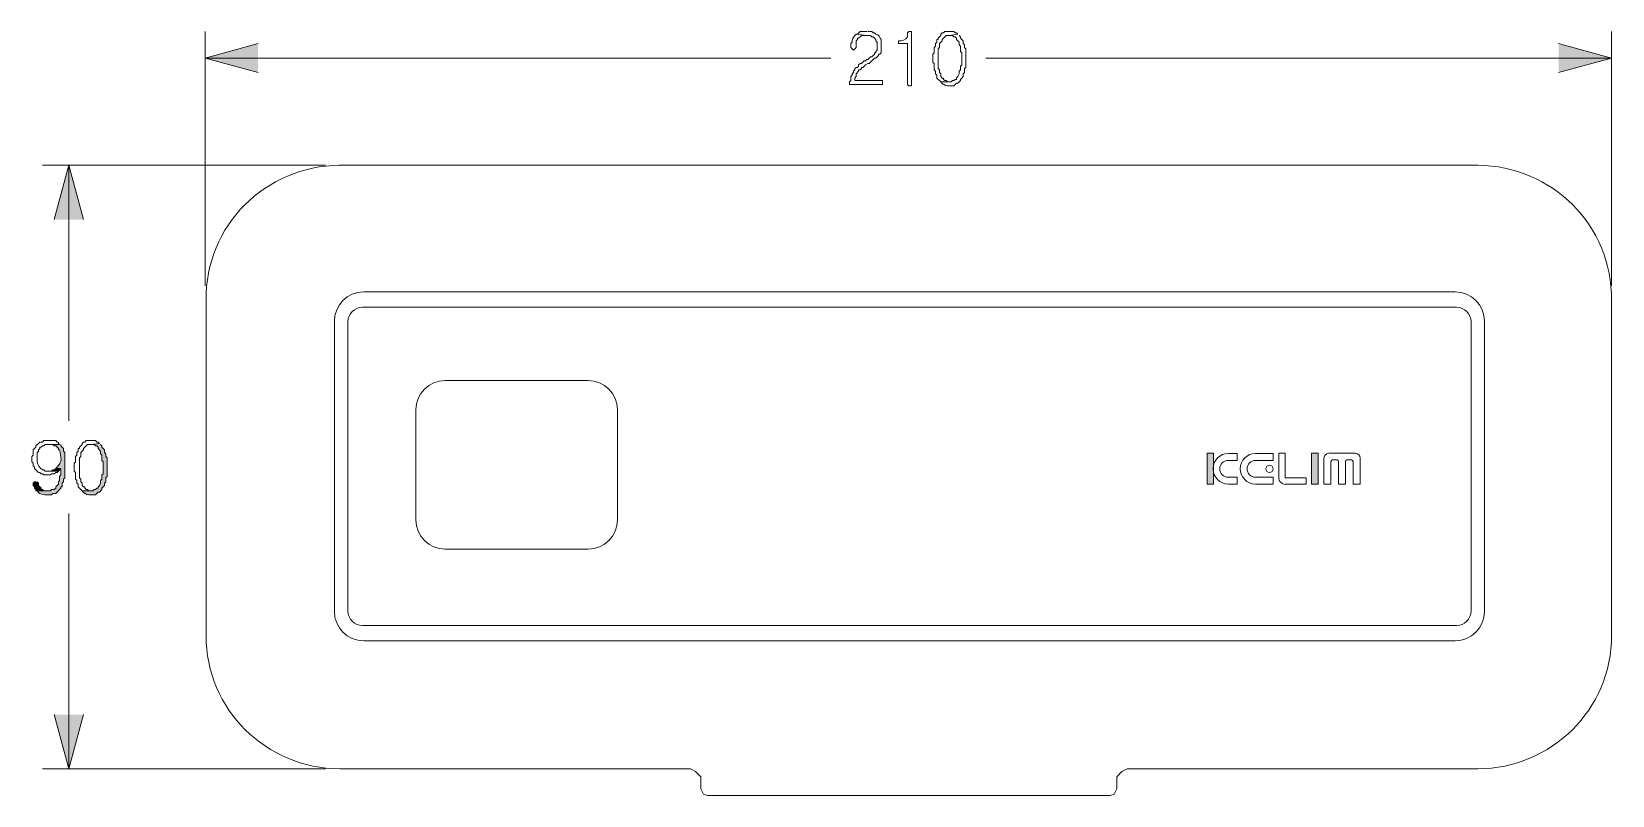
# Model space of a CAD drawing. Header units: millimetres. Extents: x 3440 to 4034, y 651 to 1071.
# Drawn here: x 3642.4 to 3760.3, y 919.5 to 976.5 of the extents above; entities that cross this region are included whole.
import ezdxf

# ---------------------------------------------------------------- set-up
doc = ezdxf.new("R2010")
doc.units = ezdxf.units.MM
doc.header["$LTSCALE"] = 0.1
doc.layers.add('DIM', color=3, linetype='Continuous')
doc.layers.add('Layer 1', color=7, linetype='Continuous')

msp = doc.modelspace()

# ---------------------------------------------------------------- hatches: boundary and pattern name
at = {"layer": 'DIM'}
h = msp.add_hatch(color=256, dxfattribs=at)
h.dxf.hatch_style = 2
h.paths.add_polyline_path([(3659.27, 973.43), (3655.32, 974.51), (3659.27, 975.6)])
h = msp.add_hatch(color=256, dxfattribs=at)
h.dxf.hatch_style = 2
h.paths.add_polyline_path([(3756.28, 975.6), (3760.23, 974.51), (3756.28, 973.43)])
h = msp.add_hatch(color=256, dxfattribs=at)
h.dxf.hatch_style = 2
h.paths.add_polyline_path([(3644.07, 962.47), (3645.16, 966.52), (3646.24, 962.47)])
h.paths.add_polyline_path([(3646.24, 925.56), (3645.16, 921.52), (3644.07, 925.56)])
h = msp.add_hatch(color=256, dxfattribs=at)
edge = h.paths.add_edge_path()
edge.add_spline(control_points=[(3647.43, 945.79), (3647.43, 945.79), (3646.83, 945.7), (3646.83, 945.7), (3646.83, 945.7), (3647.03, 945.7), (3647.03, 945.7), (3647.03, 945.7), (3647.13, 945.6), (3647.13, 945.6), (3647.13, 945.6), (3647.23, 945.6), (3647.23, 945.6), (3647.23, 945.6), (3647.33, 945.5), (3647.33, 945.5), (3647.33, 945.5), (3647.33, 945.4), (3647.33, 945.4), (3647.33, 945.4), (3647.52, 945.2), (3647.52, 945.2), (3647.52, 945.2), (3647.52, 945.01), (3647.52, 945.01), (3647.52, 945.01), (3647.62, 944.91), (3647.62, 944.91), (3647.62, 944.91), (3647.62, 944.51), (3647.62, 944.51), (3647.62, 944.51), (3647.72, 944.41), (3647.72, 944.41), (3647.72, 944.41), (3647.72, 943.52), (3647.72, 943.52), (3647.72, 943.52), (3647.62, 943.43), (3647.62, 943.43), (3647.62, 943.43), (3647.62, 943.13), (3647.62, 943.13), (3647.62, 943.13), (3647.52, 943.03), (3647.52, 943.03), (3647.52, 943.03), (3647.52, 942.83), (3647.52, 942.83), (3647.52, 942.83), (3647.43, 942.64), (3647.43, 942.64), (3647.43, 942.64), (3647.33, 942.54), (3647.33, 942.54), (3647.33, 942.54), (3647.33, 942.44), (3647.33, 942.44), (3647.33, 942.44), (3647.23, 942.44), (3647.23, 942.44), (3647.23, 942.44), (3647.13, 942.34), (3647.13, 942.34), (3647.13, 942.34), (3647.03, 942.34), (3647.03, 942.34), (3647.03, 942.34), (3646.93, 942.24), (3646.93, 942.24), (3646.93, 942.24), (3646.14, 942.24), (3646.14, 942.24), (3646.28, 942.09), (3646.45, 941.97), (3646.64, 941.95), (3646.64, 941.95), (3647.13, 941.95), (3647.13, 941.95), (3647.13, 941.95), (3647.33, 942.14), (3647.33, 942.14), (3647.33, 942.14), (3647.43, 942.14), (3647.43, 942.14), (3647.43, 942.14), (3647.62, 942.34), (3647.62, 942.34), (3647.62, 942.34), (3647.62, 942.44), (3647.62, 942.44), (3647.62, 942.44), (3647.82, 942.64), (3647.82, 942.64), (3647.82, 942.64), (3647.82, 942.83), (3647.82, 942.83), (3647.82, 942.83), (3647.92, 942.93), (3647.92, 942.93), (3647.92, 942.93), (3647.92, 943.23), (3647.92, 943.23), (3647.92, 943.23), (3648.02, 943.33), (3648.02, 943.33), (3648.02, 943.33), (3648.02, 943.82), (3648.02, 943.82), (3648.02, 944.05), (3648.02, 944.28), (3648.02, 944.51), (3648.02, 944.51), (3648.02, 944.71), (3648.02, 944.71), (3648.02, 944.71), (3647.92, 944.81), (3647.92, 944.81), (3647.92, 944.81), (3647.92, 945.01), (3647.92, 945.01), (3647.92, 945.01), (3647.82, 945.1), (3647.82, 945.1), (3647.82, 945.1), (3647.82, 945.3), (3647.82, 945.3), (3647.82, 945.3), (3647.62, 945.5), (3647.62, 945.5), (3647.62, 945.5), (3647.62, 945.6), (3647.62, 945.6), (3647.62, 945.6), (3647.52, 945.7), (3647.52, 945.7)], knot_values=[0, 0, 0, 0, 0.352778, 0.352778, 0.352778, 0.705556, 0.705556, 0.705556, 1.058334, 1.058334, 1.058334, 1.411112, 1.411112, 1.411112, 1.76389, 1.76389, 1.76389, 2.116668, 2.116668, 2.116668, 2.469446, 2.469446, 2.469446, 2.822224, 2.822224, 2.822224, 3.175002, 3.175002, 3.175002, 3.52778, 3.52778, 3.52778, 3.880558, 3.880558, 3.880558, 4.233336, 4.233336, 4.233336, 4.586114, 4.586114, 4.586114, 4.938892, 4.938892, 4.938892, 5.29167, 5.29167, 5.29167, 5.644448, 5.644448, 5.644448, 5.997226, 5.997226, 5.997226, 6.350004, 6.350004, 6.350004, 6.702782, 6.702782, 6.702782, 7.05556, 7.05556, 7.05556, 7.408338, 7.408338, 7.408338, 7.761116, 7.761116, 7.761116, 8.113894, 8.113894, 8.113894, 8.466672, 8.466672, 8.466672, 8.81945, 8.81945, 8.81945, 9.172228, 9.172228, 9.172228, 9.525006, 9.525006, 9.525006, 9.877784, 9.877784, 9.877784, 10.230562, 10.230562, 10.230562, 10.58334, 10.58334, 10.58334, 10.936118, 10.936118, 10.936118, 11.288896, 11.288896, 11.288896, 11.641674, 11.641674, 11.641674, 11.994452, 11.994452, 11.994452, 12.34723, 12.34723, 12.34723, 12.700008, 12.700008, 12.700008, 13.052786, 13.052786, 13.052786, 13.405564, 13.405564, 13.405564, 13.758342, 13.758342, 13.758342, 14.11112, 14.11112, 14.11112, 14.463898, 14.463898, 14.463898, 14.816676, 14.816676, 14.816676, 15.169454, 15.169454, 15.169454, 15.522232, 15.522232, 15.522232, 15.87501, 15.87501, 15.87501, 15.87501], degree=3, periodic=0)
edge.add_line((3647.52, 945.7), (3647.43, 945.79))
h = msp.add_hatch(color=256, dxfattribs=at)
edge = h.paths.add_edge_path()
edge.add_spline(control_points=[(3644.46, 945.7), (3644.46, 945.7), (3643.68, 945.7), (3643.68, 945.7), (3643.68, 945.7), (3643.97, 945.7), (3643.97, 945.7), (3643.97, 945.7), (3644.07, 945.6), (3644.07, 945.6), (3644.07, 945.6), (3644.17, 945.6), (3644.17, 945.6), (3644.17, 945.6), (3644.37, 945.4), (3644.37, 945.4), (3644.37, 945.4), (3644.37, 945.3), (3644.37, 945.3), (3644.37, 945.3), (3644.46, 945.3), (3644.46, 945.3), (3644.54, 944.73), (3644.77, 944.46), (3644.17, 943.92), (3644.17, 943.92), (3644.56, 943.92), (3644.56, 943.92), (3644.56, 943.92), (3644.56, 943.43), (3644.56, 943.43), (3644.56, 943.43), (3644.46, 943.33), (3644.46, 943.33), (3644.46, 943.33), (3644.46, 943.03), (3644.46, 943.03), (3644.46, 943.03), (3644.37, 942.93), (3644.37, 942.93), (3644.37, 942.93), (3644.37, 942.74), (3644.37, 942.74), (3644.37, 942.74), (3644.17, 942.54), (3644.17, 942.54), (3644.17, 942.54), (3644.17, 942.44), (3644.17, 942.44), (3644.17, 942.44), (3644.07, 942.34), (3644.07, 942.34), (3644.07, 942.34), (3643.87, 942.34), (3643.87, 942.34), (3643.87, 942.34), (3643.77, 942.24), (3643.77, 942.24), (3643.77, 942.24), (3642.79, 942.24), (3642.79, 942.24), (3643.03, 941.91), (3643.39, 941.93), (3643.77, 941.95), (3643.77, 941.95), (3643.87, 941.95), (3643.87, 941.95), (3643.87, 941.95), (3643.97, 942.04), (3643.97, 942.04), (3643.97, 942.04), (3644.17, 942.04), (3644.17, 942.04), (3644.17, 942.04), (3644.56, 942.44), (3644.56, 942.44), (3644.56, 942.44), (3644.56, 942.54), (3644.56, 942.54), (3644.56, 942.54), (3644.66, 942.54), (3644.66, 942.54), (3644.66, 942.54), (3644.66, 942.83), (3644.66, 942.83), (3644.66, 942.83), (3644.76, 942.93), (3644.76, 942.93), (3644.76, 942.93), (3644.76, 943.13), (3644.76, 943.13), (3644.76, 943.13), (3644.86, 943.23), (3644.86, 943.23), (3644.86, 943.23), (3644.86, 944.02), (3644.86, 944.02), (3644.86, 944.35), (3644.86, 944.68), (3644.86, 945.01), (3644.86, 945.01), (3644.86, 945.1), (3644.86, 945.1), (3644.86, 945.1), (3644.76, 945.2), (3644.76, 945.2), (3644.76, 945.2), (3644.76, 945.4), (3644.76, 945.4), (3644.76, 945.4), (3644.66, 945.5), (3644.66, 945.5), (3644.66, 945.5), (3644.56, 945.6), (3644.56, 945.6), (3644.56, 945.6), (3644.56, 945.7), (3644.56, 945.7)], knot_values=[0, 0, 0, 0, 0.352778, 0.352778, 0.352778, 0.705556, 0.705556, 0.705556, 1.058334, 1.058334, 1.058334, 1.411112, 1.411112, 1.411112, 1.76389, 1.76389, 1.76389, 2.116668, 2.116668, 2.116668, 2.469446, 2.469446, 2.469446, 2.822224, 2.822224, 2.822224, 3.175002, 3.175002, 3.175002, 3.52778, 3.52778, 3.52778, 3.880558, 3.880558, 3.880558, 4.233336, 4.233336, 4.233336, 4.586114, 4.586114, 4.586114, 4.938892, 4.938892, 4.938892, 5.29167, 5.29167, 5.29167, 5.644448, 5.644448, 5.644448, 5.997226, 5.997226, 5.997226, 6.350004, 6.350004, 6.350004, 6.702782, 6.702782, 6.702782, 7.05556, 7.05556, 7.05556, 7.408338, 7.408338, 7.408338, 7.761116, 7.761116, 7.761116, 8.113894, 8.113894, 8.113894, 8.466672, 8.466672, 8.466672, 8.81945, 8.81945, 8.81945, 9.172228, 9.172228, 9.172228, 9.525006, 9.525006, 9.525006, 9.877784, 9.877784, 9.877784, 10.230562, 10.230562, 10.230562, 10.58334, 10.58334, 10.58334, 10.936118, 10.936118, 10.936118, 11.288896, 11.288896, 11.288896, 11.641674, 11.641674, 11.641674, 11.994452, 11.994452, 11.994452, 12.34723, 12.34723, 12.34723, 12.700008, 12.700008, 12.700008, 13.052786, 13.052786, 13.052786, 13.405564, 13.405564, 13.405564, 13.758342, 13.758342, 13.758342, 13.758342], degree=3, periodic=0)
edge.add_line((3644.56, 945.7), (3644.46, 945.7))
for points in [[(3644.17, 943.92), (3644.07, 943.82), (3643.97, 943.82), (3643.87, 943.72), (3643.68, 943.72), (3644.37, 943.72), (3644.56, 943.92)], [(3642.69, 942.93), (3642.59, 942.93), (3642.49, 942.83), (3642.49, 942.64), (3642.59, 942.54), (3642.59, 942.44), (3642.69, 942.34), (3642.69, 942.24), (3643.58, 942.24), (3643.28, 942.24), (3643.18, 942.34), (3643.08, 942.34), (3643.08, 942.44), (3642.89, 942.64), (3642.89, 942.83), (3642.79, 942.93)]]:
    msp.add_hatch(color=256, dxfattribs=at).paths.add_polyline_path(points)
at = {"layer": 'Layer 1'}
h = msp.add_hatch(color=256, dxfattribs=at)
h.dxf.hatch_style = 2
h.paths.add_polyline_path([(3730.55, 942.74), (3730.06, 942.74), (3730.07, 945.06), (3730.55, 945.06)])
h = msp.add_hatch(color=256, dxfattribs=at)
h.dxf.hatch_style = 2
h.paths.add_polyline_path([(3738.34, 942.74), (3737.86, 942.74), (3737.86, 945.06), (3738.34, 945.06)])

# ---------------------------------------------------------------- linework, layer by layer
at = {"layer": 'DIM', "lineweight": 9}
for p, q in [((3655.32, 957.54), (3655.32, 976.49)), ((3760.23, 957.54), (3760.23, 976.49)), ((3655.32, 974.51), (3659.27, 975.6)), ((3756.28, 975.6), (3760.23, 974.51)), ((3655.32, 974.51), (3659.27, 974.51)), ((3659.27, 973.43), (3655.32, 974.51)), ((3659.27, 974.51), (3702, 974.51)), ((3756.28, 974.51), (3713.55, 974.51)), ((3760.23, 974.51), (3756.28, 974.51)), ((3760.23, 974.51), (3756.28, 973.43)), ((3664.3, 966.52), (3643.18, 966.52)), ((3644.07, 962.47), (3645.16, 966.52)), ((3645.16, 966.52), (3645.16, 962.47)), ((3645.16, 966.52), (3646.24, 962.47)), ((3645.16, 962.47), (3645.16, 947.47)), ((3645.16, 925.56), (3645.16, 940.56)), ((3645.16, 921.52), (3644.07, 925.56)), ((3645.16, 921.52), (3645.16, 925.56)), ((3646.24, 925.56), (3645.16, 921.52)), ((3664.3, 921.52), (3643.18, 921.52))]:
    msp.add_line(p, q, dxfattribs=at)
at = {"layer": 'DIM', "lineweight": 0}
for p, q in [((3643.87, 943.72), (3643.68, 943.72)), ((3643.68, 943.72), (3644.37, 943.72)), ((3643.97, 943.82), (3643.87, 943.72)), ((3644.07, 943.82), (3643.97, 943.82)), ((3644.17, 943.92), (3644.07, 943.82)), ((3644.37, 943.72), (3644.56, 943.92)), ((3642.59, 942.93), (3642.49, 942.83)), ((3642.49, 942.83), (3642.49, 942.64)), ((3642.49, 942.64), (3642.59, 942.54)), ((3642.69, 942.93), (3642.59, 942.93)), ((3642.59, 942.54), (3642.59, 942.44)), ((3642.59, 942.44), (3642.69, 942.34)), ((3642.69, 942.34), (3642.69, 942.24)), ((3642.69, 942.24), (3643.58, 942.24)), ((3642.89, 942.83), (3642.79, 942.93)), ((3642.89, 942.64), (3642.89, 942.83)), ((3643.08, 942.44), (3642.89, 942.64)), ((3643.08, 942.34), (3643.08, 942.44)), ((3643.18, 942.34), (3643.08, 942.34)), ((3643.28, 942.24), (3643.18, 942.34)), ((3643.58, 942.24), (3643.28, 942.24))]:
    msp.add_line(p, q, dxfattribs=at)
for points in [[(3704.17, 976.49), (3704.17, 976.49), (3703.98, 976.29), (3703.98, 976.29)], [(3704.67, 976.49), (3704.67, 976.49), (3704.17, 976.49), (3704.17, 976.49)], [(3705.06, 976.49), (3705.06, 976.49), (3704.76, 976.49), (3704.76, 976.49)], [(3705.16, 976.39), (3705.16, 976.39), (3705.06, 976.49), (3705.06, 976.49)], [(3705.26, 976.39), (3705.26, 976.39), (3705.16, 976.39), (3705.16, 976.39)], [(3705.36, 976.29), (3705.36, 976.29), (3705.26, 976.39), (3705.26, 976.39)], [(3707.82, 976.49), (3707.82, 976.49), (3707.72, 976.39), (3707.72, 976.39)], [(3707.72, 976.39), (3707.72, 976.39), (3707.72, 976.09), (3707.72, 976.09)], [(3707.92, 976.49), (3707.92, 976.49), (3707.82, 976.49), (3707.82, 976.49)], [(3708.02, 976.49), (3708.02, 976.49), (3707.92, 976.49), (3707.92, 976.49)], [(3708.02, 972.44), (3708.02, 972.44), (3708.02, 976.49), (3708.02, 976.49)], [(3710.29, 976.39), (3710.29, 976.39), (3710.19, 976.29), (3710.19, 976.29)], [(3710.39, 976.39), (3710.39, 976.39), (3710.29, 976.39), (3710.29, 976.39)], [(3710.49, 976.49), (3710.49, 976.49), (3710.39, 976.39), (3710.39, 976.39)], [(3710.88, 976.49), (3710.88, 976.49), (3710.49, 976.49), (3710.49, 976.49)], [(3711.18, 976.49), (3711.18, 976.49), (3710.88, 976.49), (3710.88, 976.49)], [(3711.28, 976.39), (3711.28, 976.39), (3711.18, 976.49), (3711.18, 976.49)], [(3711.38, 976.39), (3711.38, 976.39), (3711.28, 976.39), (3711.28, 976.39)], [(3711.48, 976.29), (3711.48, 976.29), (3711.38, 976.39), (3711.38, 976.39)], [(3703.58, 975.7), (3703.58, 975.7), (3703.48, 975.6), (3703.48, 975.6)], [(3703.48, 975.6), (3703.48, 975.6), (3703.48, 975.3), (3703.48, 975.3)], [(3703.48, 975.3), (3703.48, 975.3), (3703.68, 975.11), (3703.68, 975.11)], [(3703.88, 976.29), (3703.72, 976.15), (3703.61, 975.98), (3703.58, 975.8)], [(3703.58, 975.8), (3703.58, 975.8), (3703.58, 975.7), (3703.58, 975.7)], [(3703.68, 975.11), (3703.68, 975.11), (3703.78, 975.2), (3703.78, 975.2)], [(3703.78, 975.2), (3703.78, 975.2), (3703.88, 975.3), (3703.88, 975.3)], [(3703.98, 976.29), (3703.98, 976.29), (3703.88, 976.29), (3703.88, 976.29)], [(3703.88, 976.29), (3703.88, 976.29), (3704.67, 976.19), (3704.67, 976.19)], [(3703.88, 975.8), (3703.88, 975.8), (3703.98, 975.9), (3703.98, 975.9)], [(3703.88, 975.3), (3703.88, 975.3), (3703.88, 975.8), (3703.88, 975.8)], [(3703.98, 975.9), (3703.98, 975.9), (3703.98, 975.99), (3703.98, 975.99)], [(3703.98, 975.99), (3703.98, 975.99), (3704.07, 975.99), (3704.07, 975.99)], [(3704.07, 975.99), (3704.07, 975.99), (3704.17, 976.09), (3704.17, 976.09)], [(3704.17, 976.09), (3704.17, 976.09), (3704.27, 976.19), (3704.27, 976.19)], [(3704.27, 976.19), (3704.27, 976.19), (3704.67, 976.19), (3704.67, 976.19)], [(3704.67, 976.19), (3704.67, 976.19), (3704.96, 976.19), (3704.96, 976.19)], [(3704.96, 976.19), (3704.96, 976.19), (3705.06, 976.09), (3705.06, 976.09)], [(3705.06, 976.09), (3705.06, 976.09), (3705.16, 976.09), (3705.16, 976.09)], [(3705.16, 976.09), (3705.16, 976.09), (3705.36, 975.9), (3705.36, 975.9)], [(3705.75, 975.9), (3705.61, 976), (3705.61, 976.33), (3705.36, 976.29)], [(3705.36, 975.9), (3705.36, 975.9), (3705.36, 975.8), (3705.36, 975.8)], [(3705.36, 975.8), (3705.36, 975.8), (3705.45, 975.7), (3705.45, 975.7)], [(3705.45, 975.7), (3705.45, 975.7), (3705.45, 975.11), (3705.45, 975.11)], [(3705.75, 975.2), (3705.75, 975.44), (3705.75, 975.67), (3705.75, 975.9)], [(3705.75, 974.91), (3705.75, 974.91), (3705.75, 975.2), (3705.75, 975.2)], [(3707.72, 976.09), (3707.55, 975.9), (3707.31, 975.75), (3707.03, 975.8)], [(3707.03, 975.8), (3707.03, 975.8), (3707.03, 975.6), (3707.03, 975.6)], [(3707.03, 975.6), (3707.03, 975.6), (3707.72, 975.6), (3707.72, 975.6)], [(3707.72, 975.6), (3707.72, 975.6), (3707.72, 972.54), (3707.72, 972.54)], [(3709.8, 975.4), (3709.8, 975.4), (3709.7, 975.3), (3709.7, 975.3)], [(3709.7, 975.3), (3709.7, 975.3), (3709.7, 974.91), (3709.7, 974.91)], [(3709.9, 975.7), (3709.9, 975.7), (3709.8, 975.6), (3709.8, 975.6)], [(3709.8, 975.6), (3709.8, 975.6), (3709.8, 975.4), (3709.8, 975.4)], [(3709.99, 975.9), (3709.99, 975.9), (3709.9, 975.9), (3709.9, 975.9)], [(3709.9, 975.9), (3709.9, 975.9), (3709.9, 975.7), (3709.9, 975.7)], [(3710.19, 976.19), (3710.19, 976.19), (3709.99, 975.99), (3709.99, 975.99)], [(3709.99, 975.99), (3709.99, 975.99), (3709.99, 975.9), (3709.99, 975.9)], [(3709.99, 975.2), (3709.99, 975.2), (3710.09, 975.3), (3710.09, 975.3)], [(3709.99, 974.81), (3709.99, 974.81), (3709.99, 975.2), (3709.99, 975.2)], [(3710.09, 975.6), (3710.09, 975.6), (3710.29, 975.8), (3710.29, 975.8)], [(3710.09, 975.3), (3710.09, 975.3), (3710.09, 975.6), (3710.09, 975.6)], [(3710.19, 976.29), (3710.19, 976.29), (3710.19, 976.19), (3710.19, 976.19)], [(3710.29, 975.9), (3710.29, 975.9), (3710.39, 975.99), (3710.39, 975.99)], [(3710.29, 975.8), (3710.29, 975.8), (3710.29, 975.9), (3710.29, 975.9)], [(3710.39, 975.99), (3710.39, 975.99), (3710.49, 976.09), (3710.49, 976.09)], [(3710.49, 976.09), (3710.49, 976.09), (3710.59, 976.19), (3710.59, 976.19)], [(3710.59, 976.19), (3710.59, 976.19), (3710.88, 976.19), (3710.88, 976.19)], [(3710.88, 976.19), (3710.88, 976.19), (3711.48, 976.29), (3711.48, 976.29)], [(3711.48, 976.29), (3711.48, 976.29), (3710.88, 976.19), (3710.88, 976.19)], [(3710.88, 976.19), (3710.88, 976.19), (3711.08, 976.19), (3711.08, 976.19)], [(3711.08, 976.19), (3711.08, 976.19), (3711.18, 976.09), (3711.18, 976.09)], [(3711.18, 976.09), (3711.18, 976.09), (3711.28, 976.09), (3711.28, 976.09)], [(3711.28, 976.09), (3711.28, 976.09), (3711.38, 975.99), (3711.38, 975.99)], [(3711.38, 975.99), (3711.38, 975.99), (3711.38, 975.9), (3711.38, 975.9)], [(3711.38, 975.9), (3711.38, 975.9), (3711.57, 975.7), (3711.57, 975.7)], [(3711.67, 976.09), (3711.67, 976.09), (3711.57, 976.19), (3711.57, 976.19)], [(3711.57, 975.7), (3711.57, 975.7), (3711.57, 975.5), (3711.57, 975.5)], [(3711.57, 975.5), (3711.57, 975.5), (3711.67, 975.4), (3711.67, 975.4)], [(3711.67, 975.99), (3711.67, 975.99), (3711.67, 976.09), (3711.67, 976.09)], [(3711.87, 975.8), (3711.87, 975.8), (3711.67, 975.99), (3711.67, 975.99)], [(3711.67, 975.4), (3711.67, 975.4), (3711.67, 975.01), (3711.67, 975.01)], [(3711.87, 975.6), (3711.87, 975.6), (3711.87, 975.8), (3711.87, 975.8)], [(3711.97, 975.5), (3711.97, 975.5), (3711.87, 975.6), (3711.87, 975.6)], [(3711.97, 975.3), (3711.97, 975.3), (3711.97, 975.5), (3711.97, 975.5)], [(3712.07, 975.2), (3712.07, 975.2), (3711.97, 975.3), (3711.97, 975.3)], [(3712.07, 975.01), (3712.07, 975.01), (3712.07, 975.2), (3712.07, 975.2)], [(3704.17, 974.12), (3704.17, 974.12), (3704.07, 974.02), (3704.07, 974.02)], [(3704.07, 974.02), (3704.07, 974.02), (3704.07, 973.92), (3704.07, 973.92)], [(3704.27, 974.12), (3704.27, 974.12), (3704.17, 974.12), (3704.17, 974.12)], [(3704.47, 974.32), (3704.47, 974.32), (3704.27, 974.12), (3704.27, 974.12)], [(3704.37, 973.82), (3704.37, 973.82), (3704.57, 974.02), (3704.57, 974.02)], [(3704.57, 974.32), (3704.57, 974.32), (3704.47, 974.32), (3704.47, 974.32)], [(3704.67, 974.42), (3704.67, 974.42), (3704.57, 974.32), (3704.57, 974.32)], [(3704.57, 974.02), (3704.57, 974.02), (3704.76, 974.12), (3704.76, 974.12)], [(3704.76, 974.42), (3704.76, 974.42), (3704.67, 974.42), (3704.67, 974.42)], [(3704.96, 974.61), (3704.96, 974.61), (3704.76, 974.42), (3704.76, 974.42)], [(3704.76, 974.12), (3704.76, 974.12), (3704.86, 974.12), (3704.86, 974.12)], [(3704.86, 974.12), (3704.86, 974.12), (3705.16, 974.42), (3705.16, 974.42)], [(3705.06, 974.61), (3705.06, 974.61), (3704.96, 974.61), (3704.96, 974.61)], [(3705.16, 974.71), (3705.16, 974.71), (3705.06, 974.61), (3705.06, 974.61)], [(3705.26, 974.81), (3705.26, 974.81), (3705.16, 974.71), (3705.16, 974.71)], [(3705.16, 974.42), (3705.16, 974.42), (3705.26, 974.51), (3705.26, 974.51)], [(3705.36, 974.91), (3705.36, 974.91), (3705.26, 974.91), (3705.26, 974.91)], [(3705.26, 974.91), (3705.26, 974.91), (3705.26, 974.81), (3705.26, 974.81)], [(3705.26, 974.51), (3705.26, 974.51), (3705.36, 974.51), (3705.36, 974.51)], [(3705.45, 975.11), (3705.45, 975.11), (3705.36, 975.01), (3705.36, 975.01)], [(3705.36, 975.01), (3705.36, 975.01), (3705.36, 974.91), (3705.36, 974.91)], [(3705.36, 974.51), (3705.36, 974.51), (3705.55, 974.71), (3705.55, 974.71)], [(3705.55, 974.71), (3705.55, 974.71), (3705.55, 974.81), (3705.55, 974.81)], [(3705.55, 974.81), (3705.55, 974.81), (3705.65, 974.81), (3705.65, 974.81)], [(3705.65, 974.81), (3705.65, 974.81), (3705.75, 974.91), (3705.75, 974.91)], [(3709.7, 974.91), (3709.7, 974.91), (3709.6, 974.81), (3709.6, 974.81)], [(3709.6, 974.81), (3709.6, 974.81), (3709.6, 974.22), (3709.6, 974.22)], [(3709.6, 974.22), (3709.6, 974.22), (3709.7, 974.12), (3709.7, 974.12)], [(3709.7, 974.12), (3709.7, 974.12), (3709.7, 973.63), (3709.7, 973.63)], [(3709.99, 973.82), (3709.99, 974.15), (3709.99, 974.48), (3709.99, 974.81)], [(3711.67, 975.01), (3711.67, 975.01), (3711.77, 974.91), (3711.77, 974.91)], [(3711.77, 974.02), (3711.77, 974.02), (3711.67, 973.92), (3711.67, 973.92)], [(3711.77, 974.91), (3711.77, 974.91), (3711.77, 974.02), (3711.77, 974.02)], [(3712.07, 974.32), (3712.07, 974.55), (3712.07, 974.78), (3712.07, 975.01)], [(3712.07, 973.82), (3712.07, 973.82), (3712.07, 974.32), (3712.07, 974.32)], [(3703.48, 972.84), (3703.48, 972.84), (3703.38, 972.74), (3703.38, 972.74)], [(3703.58, 973.23), (3703.58, 973.23), (3703.48, 973.13), (3703.48, 973.13)], [(3703.48, 973.13), (3703.48, 973.13), (3703.48, 972.84), (3703.48, 972.84)], [(3703.68, 973.43), (3703.68, 973.43), (3703.58, 973.33), (3703.58, 973.33)], [(3703.58, 973.33), (3703.58, 973.33), (3703.58, 973.23), (3703.58, 973.23)], [(3703.78, 973.63), (3703.78, 973.63), (3703.68, 973.53), (3703.68, 973.53)], [(3703.68, 973.53), (3703.68, 973.53), (3703.68, 973.43), (3703.68, 973.43)], [(3703.88, 973.82), (3703.88, 973.82), (3703.78, 973.73), (3703.78, 973.73)], [(3703.78, 973.73), (3703.78, 973.73), (3703.78, 973.63), (3703.78, 973.63)], [(3703.78, 973.03), (3703.78, 973.03), (3703.88, 973.13), (3703.88, 973.13)], [(3703.78, 972.84), (3703.78, 972.84), (3703.78, 973.03), (3703.78, 973.03)], [(3705.85, 972.84), (3705.85, 972.84), (3703.78, 972.84), (3703.78, 972.84)], [(3703.98, 973.82), (3703.98, 973.82), (3703.88, 973.82), (3703.88, 973.82)], [(3703.88, 973.33), (3703.88, 973.33), (3704.07, 973.53), (3704.07, 973.53)], [(3703.88, 973.13), (3703.88, 973.13), (3703.88, 973.33), (3703.88, 973.33)], [(3704.07, 973.92), (3704.07, 973.92), (3703.98, 973.82), (3703.98, 973.82)], [(3704.07, 973.53), (3704.07, 973.53), (3704.07, 973.63), (3704.07, 973.63)], [(3704.07, 973.63), (3704.07, 973.63), (3704.17, 973.63), (3704.17, 973.63)], [(3704.17, 973.63), (3704.17, 973.63), (3704.27, 973.73), (3704.27, 973.73)], [(3704.27, 973.73), (3704.27, 973.73), (3704.27, 973.82), (3704.27, 973.82)], [(3704.27, 973.82), (3704.27, 973.82), (3704.37, 973.82), (3704.37, 973.82)], [(3705.85, 972.54), (3705.85, 972.54), (3705.85, 972.84), (3705.85, 972.84)], [(3709.7, 973.63), (3709.7, 973.63), (3709.8, 973.53), (3709.8, 973.53)], [(3709.8, 973.53), (3709.8, 973.53), (3709.8, 973.33), (3709.8, 973.33)], [(3709.8, 973.33), (3709.8, 973.33), (3709.9, 973.23), (3709.9, 973.23)], [(3709.9, 973.23), (3709.9, 973.23), (3709.9, 973.03), (3709.9, 973.03)], [(3709.9, 973.03), (3709.9, 973.03), (3709.99, 972.93), (3709.99, 972.93)], [(3709.99, 973.73), (3709.99, 973.73), (3709.99, 973.82), (3709.99, 973.82)], [(3710.09, 973.63), (3710.09, 973.63), (3709.99, 973.73), (3709.99, 973.73)], [(3709.99, 972.93), (3709.99, 972.93), (3710.09, 972.84), (3710.09, 972.84)], [(3710.09, 973.43), (3710.09, 973.43), (3710.09, 973.63), (3710.09, 973.63)], [(3710.19, 973.33), (3710.19, 973.33), (3710.09, 973.43), (3710.09, 973.43)], [(3710.09, 972.84), (3710.09, 972.84), (3710.19, 972.74), (3710.19, 972.74)], [(3710.19, 973.13), (3710.19, 973.13), (3710.19, 973.33), (3710.19, 973.33)], [(3710.29, 973.03), (3710.29, 973.03), (3710.19, 973.13), (3710.19, 973.13)], [(3710.39, 973.03), (3710.39, 973.03), (3710.29, 973.03), (3710.29, 973.03)], [(3710.39, 972.93), (3710.39, 972.93), (3710.39, 973.03), (3710.39, 973.03)], [(3710.49, 972.84), (3710.49, 972.84), (3710.39, 972.93), (3710.39, 972.93)], [(3710.59, 972.84), (3710.59, 972.84), (3710.49, 972.84), (3710.49, 972.84)], [(3710.69, 972.74), (3710.69, 972.74), (3710.59, 972.84), (3710.59, 972.84)], [(3711.08, 972.84), (3711.08, 972.84), (3710.98, 972.74), (3710.98, 972.74)], [(3711.18, 972.84), (3711.18, 972.84), (3711.08, 972.84), (3711.08, 972.84)], [(3711.28, 972.93), (3711.28, 972.93), (3711.18, 972.84), (3711.18, 972.84)], [(3711.38, 972.93), (3711.38, 972.93), (3711.28, 972.93), (3711.28, 972.93)], [(3711.48, 973.13), (3711.48, 973.13), (3711.38, 973.03), (3711.38, 973.03)], [(3711.38, 973.03), (3711.38, 973.03), (3711.38, 972.93), (3711.38, 972.93)], [(3711.57, 973.33), (3711.57, 973.33), (3711.48, 973.13), (3711.48, 973.13)], [(3711.48, 972.64), (3711.48, 972.64), (3711.67, 972.84), (3711.67, 972.84)], [(3711.67, 973.63), (3711.67, 973.63), (3711.57, 973.53), (3711.57, 973.53)], [(3711.57, 973.53), (3711.57, 973.53), (3711.57, 973.33), (3711.57, 973.33)], [(3711.67, 973.92), (3711.67, 973.92), (3711.67, 973.63), (3711.67, 973.63)], [(3711.67, 972.93), (3711.67, 972.93), (3711.77, 973.03), (3711.77, 973.03)], [(3711.67, 972.84), (3711.67, 972.84), (3711.67, 972.93), (3711.67, 972.93)], [(3711.77, 973.03), (3711.77, 973.03), (3711.87, 973.13), (3711.87, 973.13)], [(3711.87, 973.33), (3711.87, 973.33), (3711.97, 973.43), (3711.97, 973.43)], [(3711.87, 973.13), (3711.87, 973.13), (3711.87, 973.33), (3711.87, 973.33)], [(3711.97, 973.73), (3711.97, 973.73), (3712.07, 973.82), (3712.07, 973.82)], [(3711.97, 973.43), (3711.97, 973.43), (3711.97, 973.73), (3711.97, 973.73)], [(3703.38, 972.74), (3703.38, 972.74), (3703.38, 972.54), (3703.38, 972.54)], [(3703.38, 972.54), (3703.38, 972.54), (3705.85, 972.54), (3705.85, 972.54)], [(3707.72, 972.54), (3707.72, 972.54), (3707.82, 972.44), (3707.82, 972.44)], [(3707.82, 972.44), (3707.82, 972.44), (3708.02, 972.44), (3708.02, 972.44)], [(3710.19, 972.74), (3710.19, 972.74), (3710.88, 972.74), (3710.88, 972.74)], [(3710.98, 972.74), (3710.98, 972.74), (3710.19, 972.74), (3710.19, 972.74)], [(3710.19, 972.74), (3710.33, 972.58), (3710.5, 972.47), (3710.69, 972.44)], [(3710.88, 972.74), (3710.88, 972.74), (3710.69, 972.74), (3710.69, 972.74)], [(3710.69, 972.44), (3710.69, 972.44), (3711.18, 972.44), (3711.18, 972.44)], [(3711.18, 972.44), (3711.18, 972.44), (3711.28, 972.54), (3711.28, 972.54)], [(3711.28, 972.54), (3711.28, 972.54), (3711.38, 972.64), (3711.38, 972.64)], [(3711.38, 972.64), (3711.38, 972.64), (3711.48, 972.64), (3711.48, 972.64)], [(3642.89, 945.79), (3642.89, 945.79), (3642.69, 945.6), (3642.69, 945.6)], [(3642.98, 945.89), (3642.98, 945.89), (3642.89, 945.79), (3642.89, 945.79)], [(3643.18, 945.89), (3643.18, 945.89), (3642.98, 945.89), (3642.98, 945.89)], [(3643.28, 945.99), (3643.28, 945.99), (3643.18, 945.89), (3643.18, 945.89)], [(3643.68, 945.99), (3643.68, 945.99), (3643.28, 945.99), (3643.28, 945.99)], [(3644.17, 945.99), (3644.17, 945.99), (3643.68, 945.99), (3643.68, 945.99)], [(3644.27, 945.89), (3644.27, 945.89), (3644.17, 945.99), (3644.17, 945.99)], [(3644.37, 945.89), (3644.37, 945.89), (3644.27, 945.89), (3644.27, 945.89)], [(3644.37, 945.79), (3644.37, 945.79), (3644.37, 945.89), (3644.37, 945.89)], [(3644.46, 945.7), (3644.46, 945.7), (3644.37, 945.79), (3644.37, 945.79)], [(3646.24, 945.89), (3646.24, 945.89), (3646.14, 945.79), (3646.14, 945.79)], [(3646.14, 945.79), (3646.14, 945.79), (3646.14, 945.7), (3646.14, 945.7)], [(3646.34, 945.89), (3646.34, 945.89), (3646.24, 945.89), (3646.24, 945.89)], [(3646.44, 945.99), (3646.44, 945.99), (3646.34, 945.89), (3646.34, 945.89)], [(3646.83, 945.99), (3646.83, 945.99), (3646.44, 945.99), (3646.44, 945.99)], [(3647.13, 945.99), (3647.13, 945.99), (3646.83, 945.99), (3646.83, 945.99)], [(3646.83, 945.7), (3646.83, 945.7), (3647.43, 945.79), (3647.43, 945.79)], [(3647.43, 945.79), (3647.43, 945.79), (3646.83, 945.7), (3646.83, 945.7)], [(3647.23, 945.89), (3647.23, 945.89), (3647.13, 945.99), (3647.13, 945.99)], [(3647.33, 945.89), (3647.33, 945.89), (3647.23, 945.89), (3647.23, 945.89)], [(3647.43, 945.79), (3647.43, 945.79), (3647.33, 945.89), (3647.33, 945.89)], [(3642.69, 945.5), (3642.38, 945.18), (3642.52, 945.42), (3642.49, 944.91)], [(3642.49, 944.91), (3642.49, 944.91), (3642.39, 944.81), (3642.39, 944.81)], [(3642.39, 944.81), (3642.39, 944.81), (3642.39, 944.41), (3642.39, 944.41)], [(3642.69, 945.6), (3642.69, 945.6), (3642.69, 945.5), (3642.69, 945.5)], [(3642.79, 945.1), (3642.79, 945.1), (3642.89, 945.2), (3642.89, 945.2)], [(3642.79, 944.91), (3642.79, 944.91), (3642.79, 945.1), (3642.79, 945.1)], [(3642.79, 944.41), (3642.79, 944.58), (3642.79, 944.74), (3642.79, 944.91)], [(3642.89, 945.3), (3642.89, 945.3), (3642.98, 945.4), (3642.98, 945.4)], [(3642.89, 945.2), (3642.89, 945.2), (3642.89, 945.3), (3642.89, 945.3)], [(3642.98, 945.4), (3642.98, 945.4), (3642.98, 945.5), (3642.98, 945.5)], [(3642.98, 945.5), (3642.98, 945.5), (3643.08, 945.5), (3643.08, 945.5)], [(3643.08, 945.5), (3643.08, 945.5), (3643.18, 945.6), (3643.18, 945.6)], [(3643.18, 945.6), (3643.18, 945.6), (3643.28, 945.6), (3643.28, 945.6)], [(3643.28, 945.6), (3643.28, 945.6), (3643.38, 945.7), (3643.38, 945.7)], [(3643.38, 945.7), (3643.38, 945.7), (3644.46, 945.7), (3644.46, 945.7)], [(3644.46, 945.7), (3644.46, 945.7), (3643.68, 945.7), (3643.68, 945.7)], [(3643.68, 945.7), (3643.68, 945.7), (3643.97, 945.7), (3643.97, 945.7)], [(3643.97, 945.7), (3643.97, 945.7), (3644.07, 945.6), (3644.07, 945.6)], [(3644.07, 945.6), (3644.07, 945.6), (3644.17, 945.6), (3644.17, 945.6)], [(3644.17, 945.6), (3644.17, 945.6), (3644.37, 945.4), (3644.37, 945.4)], [(3644.46, 945.3), (3644.54, 944.73), (3644.77, 944.46), (3644.17, 943.92)], [(3644.37, 945.4), (3644.37, 945.4), (3644.37, 945.3), (3644.37, 945.3)], [(3644.37, 945.3), (3644.37, 945.3), (3644.46, 945.3), (3644.46, 945.3)], [(3644.56, 945.6), (3644.56, 945.6), (3644.56, 945.7), (3644.56, 945.7)], [(3644.66, 945.5), (3644.66, 945.5), (3644.56, 945.6), (3644.56, 945.6)], [(3644.76, 945.4), (3644.76, 945.4), (3644.66, 945.5), (3644.66, 945.5)], [(3644.76, 945.2), (3644.76, 945.2), (3644.76, 945.4), (3644.76, 945.4)], [(3644.86, 945.1), (3644.86, 945.1), (3644.76, 945.2), (3644.76, 945.2)], [(3644.86, 945.01), (3644.86, 945.01), (3644.86, 945.1), (3644.86, 945.1)], [(3644.86, 944.02), (3644.86, 944.35), (3644.86, 944.68), (3644.86, 945.01)], [(3645.75, 944.91), (3645.75, 944.91), (3645.65, 944.81), (3645.65, 944.81)], [(3645.65, 944.81), (3645.65, 944.81), (3645.65, 944.41), (3645.65, 944.41)], [(3645.85, 945.2), (3645.85, 945.2), (3645.75, 945.1), (3645.75, 945.1)], [(3645.75, 945.1), (3645.75, 945.1), (3645.75, 944.91), (3645.75, 944.91)], [(3645.94, 945.4), (3645.94, 945.4), (3645.85, 945.4), (3645.85, 945.4)], [(3645.85, 945.4), (3645.85, 945.4), (3645.85, 945.2), (3645.85, 945.2)], [(3646.04, 945.6), (3646.04, 945.6), (3645.94, 945.5), (3645.94, 945.5)], [(3645.94, 945.5), (3645.94, 945.5), (3645.94, 945.4), (3645.94, 945.4)], [(3645.94, 944.71), (3645.94, 944.71), (3646.04, 944.81), (3646.04, 944.81)], [(3645.94, 944.31), (3645.94, 944.31), (3645.94, 944.71), (3645.94, 944.71)], [(3646.14, 945.7), (3646.14, 945.7), (3646.04, 945.6), (3646.04, 945.6)], [(3646.04, 945.1), (3646.04, 945.1), (3646.24, 945.3), (3646.24, 945.3)], [(3646.04, 944.81), (3646.04, 944.81), (3646.04, 945.1), (3646.04, 945.1)], [(3646.24, 945.4), (3646.24, 945.4), (3646.54, 945.7), (3646.54, 945.7)], [(3646.24, 945.3), (3646.24, 945.3), (3646.24, 945.4), (3646.24, 945.4)], [(3646.54, 945.7), (3646.54, 945.7), (3646.83, 945.7), (3646.83, 945.7)], [(3646.83, 945.7), (3646.83, 945.7), (3647.03, 945.7), (3647.03, 945.7)], [(3647.03, 945.7), (3647.03, 945.7), (3647.13, 945.6), (3647.13, 945.6)], [(3647.13, 945.6), (3647.13, 945.6), (3647.23, 945.6), (3647.23, 945.6)], [(3647.23, 945.6), (3647.23, 945.6), (3647.33, 945.5), (3647.33, 945.5)], [(3647.33, 945.5), (3647.33, 945.5), (3647.33, 945.4), (3647.33, 945.4)], [(3647.33, 945.4), (3647.33, 945.4), (3647.52, 945.2), (3647.52, 945.2)], [(3647.62, 945.6), (3647.62, 945.6), (3647.52, 945.7), (3647.52, 945.7)], [(3647.52, 945.2), (3647.52, 945.2), (3647.52, 945.01), (3647.52, 945.01)], [(3647.52, 945.01), (3647.52, 945.01), (3647.62, 944.91), (3647.62, 944.91)], [(3647.62, 945.5), (3647.62, 945.5), (3647.62, 945.6), (3647.62, 945.6)], [(3647.82, 945.3), (3647.82, 945.3), (3647.62, 945.5), (3647.62, 945.5)], [(3647.62, 944.91), (3647.62, 944.91), (3647.62, 944.51), (3647.62, 944.51)], [(3647.82, 945.1), (3647.82, 945.1), (3647.82, 945.3), (3647.82, 945.3)], [(3647.92, 945.01), (3647.92, 945.01), (3647.82, 945.1), (3647.82, 945.1)], [(3647.92, 944.81), (3647.92, 944.81), (3647.92, 945.01), (3647.92, 945.01)], [(3648.02, 944.71), (3648.02, 944.71), (3647.92, 944.81), (3647.92, 944.81)], [(3648.02, 944.51), (3648.02, 944.51), (3648.02, 944.71), (3648.02, 944.71)], [(3642.39, 944.41), (3642.39, 944.41), (3642.49, 944.31), (3642.49, 944.31)], [(3642.49, 944.31), (3642.49, 944.31), (3642.49, 944.12), (3642.49, 944.12)], [(3642.49, 944.12), (3642.49, 944.12), (3642.59, 944.02), (3642.59, 944.02)], [(3642.59, 944.02), (3642.59, 944.02), (3642.59, 943.92), (3642.59, 943.92)], [(3642.59, 943.92), (3642.59, 943.92), (3642.89, 943.62), (3642.89, 943.62)], [(3643.18, 943.82), (3643, 943.99), (3642.81, 944.18), (3642.79, 944.41)], [(3642.89, 943.62), (3642.89, 943.62), (3642.98, 943.62), (3642.98, 943.62)], [(3642.98, 943.62), (3642.98, 943.62), (3643.08, 943.52), (3643.08, 943.52)], [(3643.08, 943.52), (3643.08, 943.52), (3643.18, 943.52), (3643.18, 943.52)], [(3643.28, 943.82), (3643.28, 943.82), (3643.18, 943.82), (3643.18, 943.82)], [(3643.18, 943.52), (3643.18, 943.52), (3643.28, 943.43), (3643.28, 943.43)], [(3643.38, 943.72), (3643.38, 943.72), (3643.28, 943.82), (3643.28, 943.82)], [(3643.28, 943.43), (3643.44, 943.43), (3643.61, 943.43), (3643.77, 943.43)], [(3644.37, 943.72), (3644.37, 943.72), (3643.38, 943.72), (3643.38, 943.72)], [(3643.77, 943.43), (3643.77, 943.43), (3643.87, 943.52), (3643.87, 943.52)], [(3643.87, 943.52), (3643.87, 943.52), (3644.07, 943.52), (3644.07, 943.52)], [(3644.07, 943.52), (3644.07, 943.52), (3644.17, 943.62), (3644.17, 943.62)], [(3644.17, 943.92), (3644.17, 943.92), (3644.56, 943.92), (3644.56, 943.92)], [(3644.17, 943.62), (3644.17, 943.62), (3644.27, 943.62), (3644.27, 943.62)], [(3644.27, 943.62), (3644.27, 943.62), (3644.37, 943.72), (3644.37, 943.72)], [(3644.56, 943.43), (3644.56, 943.43), (3644.46, 943.33), (3644.46, 943.33)], [(3644.56, 943.92), (3644.56, 943.92), (3644.56, 943.43), (3644.56, 943.43)], [(3644.86, 943.23), (3644.86, 943.23), (3644.86, 944.02), (3644.86, 944.02)], [(3645.65, 944.41), (3645.65, 944.41), (3645.55, 944.31), (3645.55, 944.31)], [(3645.55, 944.31), (3645.55, 944.31), (3645.55, 943.72), (3645.55, 943.72)], [(3645.55, 943.72), (3645.55, 943.72), (3645.65, 943.62), (3645.65, 943.62)], [(3645.65, 943.62), (3645.65, 943.62), (3645.65, 943.13), (3645.65, 943.13)], [(3645.94, 943.33), (3645.94, 943.66), (3645.94, 943.99), (3645.94, 944.31)], [(3647.62, 944.51), (3647.62, 944.51), (3647.72, 944.41), (3647.72, 944.41)], [(3647.72, 943.52), (3647.72, 943.52), (3647.62, 943.43), (3647.62, 943.43)], [(3647.62, 943.43), (3647.62, 943.43), (3647.62, 943.13), (3647.62, 943.13)], [(3647.72, 944.41), (3647.72, 944.41), (3647.72, 943.52), (3647.72, 943.52)], [(3648.02, 943.82), (3648.02, 944.05), (3648.02, 944.28), (3648.02, 944.51)], [(3648.02, 943.33), (3648.02, 943.33), (3648.02, 943.82), (3648.02, 943.82)], [(3643.77, 942.24), (3643.77, 942.24), (3642.79, 942.24), (3642.79, 942.24)], [(3642.79, 942.24), (3643.03, 941.91), (3643.39, 941.93), (3643.77, 941.95)], [(3643.87, 942.34), (3643.87, 942.34), (3643.77, 942.24), (3643.77, 942.24)], [(3644.07, 942.34), (3644.07, 942.34), (3643.87, 942.34), (3643.87, 942.34)], [(3644.17, 942.44), (3644.17, 942.44), (3644.07, 942.34), (3644.07, 942.34)], [(3644.37, 942.74), (3644.37, 942.74), (3644.17, 942.54), (3644.17, 942.54)], [(3644.17, 942.54), (3644.17, 942.54), (3644.17, 942.44), (3644.17, 942.44)], [(3644.17, 942.04), (3644.17, 942.04), (3644.56, 942.44), (3644.56, 942.44)], [(3644.46, 943.03), (3644.46, 943.03), (3644.37, 942.93), (3644.37, 942.93)], [(3644.37, 942.93), (3644.37, 942.93), (3644.37, 942.74), (3644.37, 942.74)], [(3644.46, 943.33), (3644.46, 943.33), (3644.46, 943.03), (3644.46, 943.03)], [(3644.56, 942.44), (3644.56, 942.44), (3644.56, 942.54), (3644.56, 942.54)], [(3644.56, 942.54), (3644.56, 942.54), (3644.66, 942.54), (3644.66, 942.54)], [(3644.66, 942.83), (3644.66, 942.83), (3644.76, 942.93), (3644.76, 942.93)], [(3644.66, 942.54), (3644.66, 942.54), (3644.66, 942.83), (3644.66, 942.83)], [(3644.76, 943.13), (3644.76, 943.13), (3644.86, 943.23), (3644.86, 943.23)], [(3644.76, 942.93), (3644.76, 942.93), (3644.76, 943.13), (3644.76, 943.13)], [(3645.65, 943.13), (3645.65, 943.13), (3645.75, 943.03), (3645.75, 943.03)], [(3645.75, 943.03), (3645.75, 943.03), (3645.75, 942.83), (3645.75, 942.83)], [(3645.75, 942.83), (3645.75, 942.83), (3645.85, 942.74), (3645.85, 942.74)], [(3645.85, 942.74), (3645.85, 942.74), (3645.85, 942.54), (3645.85, 942.54)], [(3645.85, 942.54), (3645.85, 942.54), (3645.94, 942.44), (3645.94, 942.44)], [(3645.94, 943.23), (3645.94, 943.23), (3645.94, 943.33), (3645.94, 943.33)], [(3646.04, 943.13), (3646.04, 943.13), (3645.94, 943.23), (3645.94, 943.23)], [(3645.94, 942.44), (3645.94, 942.44), (3646.04, 942.34), (3646.04, 942.34)], [(3646.04, 942.93), (3646.04, 942.93), (3646.04, 943.13), (3646.04, 943.13)], [(3646.14, 942.83), (3646.14, 942.83), (3646.04, 942.93), (3646.04, 942.93)], [(3646.04, 942.34), (3646.04, 942.34), (3646.14, 942.24), (3646.14, 942.24)], [(3646.14, 942.64), (3646.14, 942.64), (3646.14, 942.83), (3646.14, 942.83)], [(3646.24, 942.54), (3646.24, 942.54), (3646.14, 942.64), (3646.14, 942.64)], [(3646.14, 942.24), (3646.14, 942.24), (3646.83, 942.24), (3646.83, 942.24)], [(3646.93, 942.24), (3646.93, 942.24), (3646.14, 942.24), (3646.14, 942.24)], [(3646.14, 942.24), (3646.28, 942.09), (3646.45, 941.97), (3646.64, 941.95)], [(3646.34, 942.54), (3646.34, 942.54), (3646.24, 942.54), (3646.24, 942.54)], [(3646.34, 942.44), (3646.34, 942.44), (3646.34, 942.54), (3646.34, 942.54)], [(3646.44, 942.34), (3646.44, 942.34), (3646.34, 942.44), (3646.34, 942.44)], [(3646.54, 942.34), (3646.54, 942.34), (3646.44, 942.34), (3646.44, 942.34)], [(3646.64, 942.24), (3646.64, 942.24), (3646.54, 942.34), (3646.54, 942.34)], [(3646.83, 942.24), (3646.83, 942.24), (3646.64, 942.24), (3646.64, 942.24)], [(3647.03, 942.34), (3647.03, 942.34), (3646.93, 942.24), (3646.93, 942.24)], [(3647.13, 942.34), (3647.13, 942.34), (3647.03, 942.34), (3647.03, 942.34)], [(3647.23, 942.44), (3647.23, 942.44), (3647.13, 942.34), (3647.13, 942.34)], [(3647.33, 942.44), (3647.33, 942.44), (3647.23, 942.44), (3647.23, 942.44)], [(3647.43, 942.64), (3647.43, 942.64), (3647.33, 942.54), (3647.33, 942.54)], [(3647.33, 942.54), (3647.33, 942.54), (3647.33, 942.44), (3647.33, 942.44)], [(3647.52, 942.83), (3647.52, 942.83), (3647.43, 942.64), (3647.43, 942.64)], [(3647.43, 942.14), (3647.43, 942.14), (3647.62, 942.34), (3647.62, 942.34)], [(3647.62, 943.13), (3647.62, 943.13), (3647.52, 943.03), (3647.52, 943.03)], [(3647.52, 943.03), (3647.52, 943.03), (3647.52, 942.83), (3647.52, 942.83)], [(3647.62, 942.44), (3647.62, 942.44), (3647.82, 942.64), (3647.82, 942.64)], [(3647.62, 942.34), (3647.62, 942.34), (3647.62, 942.44), (3647.62, 942.44)], [(3647.82, 942.83), (3647.82, 942.83), (3647.92, 942.93), (3647.92, 942.93)], [(3647.82, 942.64), (3647.82, 942.64), (3647.82, 942.83), (3647.82, 942.83)], [(3647.92, 943.23), (3647.92, 943.23), (3648.02, 943.33), (3648.02, 943.33)], [(3647.92, 942.93), (3647.92, 942.93), (3647.92, 943.23), (3647.92, 943.23)], [(3643.77, 941.95), (3643.77, 941.95), (3643.87, 941.95), (3643.87, 941.95)], [(3643.87, 941.95), (3643.87, 941.95), (3643.97, 942.04), (3643.97, 942.04)], [(3643.97, 942.04), (3643.97, 942.04), (3644.17, 942.04), (3644.17, 942.04)], [(3646.64, 941.95), (3646.64, 941.95), (3647.13, 941.95), (3647.13, 941.95)], [(3647.13, 941.95), (3647.13, 941.95), (3647.33, 942.14), (3647.33, 942.14)], [(3647.33, 942.14), (3647.33, 942.14), (3647.43, 942.14), (3647.43, 942.14)]]:
    msp.add_open_spline(points, degree=3, dxfattribs=at)
at = {"layer": 'Layer 1', "lineweight": 0}
for points in [[(3730.55, 942.74), (3730.06, 942.74), (3730.07, 945.06), (3730.55, 945.06), (3730.55, 942.74), (3730.55, 942.74)], [(3738.34, 942.74), (3737.86, 942.74), (3737.86, 945.06), (3738.34, 945.06), (3738.34, 942.74), (3738.34, 942.74)]]:
    msp.add_lwpolyline(points, dxfattribs=at)
at = {"layer": 'Layer 1', "lineweight": 18}
for points in [[(3665.36, 966.52), (3659.82, 966.48), (3655.33, 962.04), (3655.39, 956.45)], [(3750.26, 966.52), (3750.26, 966.52), (3665.29, 966.52), (3665.29, 966.52)], [(3665.29, 966.52), (3665.29, 966.52), (3665.36, 966.52), (3665.36, 966.52)], [(3760.23, 956.45), (3760.29, 962.04), (3755.8, 966.48), (3750.26, 966.52)], [(3655.39, 956.45), (3655.39, 956.45), (3655.39, 931.48), (3655.39, 931.48)], [(3760.23, 931.48), (3760.23, 931.48), (3760.23, 956.45), (3760.23, 956.45)], [(3655.39, 931.48), (3655.38, 925.94), (3659.86, 921.56), (3665.36, 921.52)], [(3750.26, 921.52), (3755.76, 921.56), (3760.24, 925.94), (3760.23, 931.48)], [(3665.36, 921.52), (3665.36, 921.52), (3691.32, 921.52), (3691.32, 921.52)], [(3691.32, 921.52), (3691.32, 921.52), (3691.52, 921.52), (3691.52, 921.52)], [(3691.52, 921.52), (3691.52, 921.52), (3691.91, 921.32), (3691.91, 921.32)], [(3691.91, 921.32), (3691.91, 921.32), (3692.3, 920.92), (3692.3, 920.92)], [(3723.32, 920.92), (3723.32, 920.92), (3723.71, 921.32), (3723.71, 921.32)], [(3723.71, 921.32), (3723.71, 921.32), (3724.11, 921.52), (3724.11, 921.52)], [(3724.11, 921.52), (3724.11, 921.52), (3724.31, 921.52), (3724.31, 921.52)], [(3724.31, 921.52), (3724.31, 921.52), (3750.26, 921.52), (3750.26, 921.52)], [(3692.3, 920.92), (3692.3, 920.92), (3692.3, 920.53), (3692.3, 920.53)], [(3692.3, 920.53), (3692.3, 920.53), (3692.3, 920.04), (3692.3, 920.04)], [(3692.3, 920.04), (3692.3, 920.04), (3692.5, 919.64), (3692.5, 919.64)], [(3723.12, 919.64), (3723.12, 919.64), (3723.32, 920.04), (3723.32, 920.04)], [(3723.32, 920.53), (3723.32, 920.53), (3723.32, 920.92), (3723.32, 920.92)], [(3723.32, 920.04), (3723.32, 920.04), (3723.32, 920.53), (3723.32, 920.53)], [(3692.5, 919.64), (3692.5, 919.64), (3692.8, 919.54), (3692.8, 919.54)], [(3692.8, 919.54), (3692.8, 919.54), (3722.8, 919.54), (3722.8, 919.54)], [(3692.82, 919.54), (3692.82, 919.54), (3722.82, 919.54), (3722.82, 919.54)], [(3722.82, 919.54), (3722.82, 919.54), (3723.12, 919.64), (3723.12, 919.64)]]:
    msp.add_open_spline(points, degree=3, dxfattribs=at)
at = {"layer": 'Layer 1', "lineweight": 9}
for points in [[(3664.96, 954.89), (3664.96, 956.1), (3665.94, 957.08), (3667.15, 957.08)], [(3667.15, 957.08), (3667.15, 957.08), (3748.57, 957.08), (3748.57, 957.08)], [(3748.57, 957.08), (3749.78, 957.08), (3750.76, 956.1), (3750.76, 954.89)], [(3665.97, 954.84), (3665.97, 955.45), (3666.46, 955.94), (3667.06, 955.94)], [(3667.06, 955.94), (3667.06, 955.94), (3748.66, 955.94), (3748.66, 955.94)], [(3748.66, 955.94), (3749.26, 955.94), (3749.75, 955.45), (3749.75, 954.84)], [(3664.96, 933.25), (3664.96, 933.25), (3664.96, 954.89), (3664.96, 954.89)], [(3665.97, 933.3), (3665.97, 933.3), (3665.97, 954.84), (3665.97, 954.84)], [(3749.75, 954.84), (3749.75, 954.84), (3749.75, 933.3), (3749.75, 933.3)], [(3750.76, 954.89), (3750.76, 954.89), (3750.76, 933.25), (3750.76, 933.25)], [(3667.15, 931.06), (3665.94, 931.06), (3664.96, 932.04), (3664.96, 933.25)], [(3667.06, 932.2), (3666.46, 932.2), (3665.97, 932.69), (3665.97, 933.3)], [(3750.76, 933.25), (3750.76, 932.04), (3749.78, 931.06), (3748.57, 931.06)], [(3749.75, 933.3), (3749.75, 932.69), (3749.26, 932.2), (3748.66, 932.2)], [(3748.66, 932.2), (3748.66, 932.2), (3667.06, 932.2), (3667.06, 932.2)], [(3748.57, 931.06), (3748.57, 931.06), (3667.15, 931.06), (3667.15, 931.06)]]:
    msp.add_open_spline(points, degree=3, dxfattribs=at)
at = {"layer": 'Layer 1', "lineweight": 0}
for points in [[(3671.04, 948.29), (3671.04, 949.5), (3672.02, 950.48), (3673.23, 950.48)], [(3673.23, 950.48), (3673.23, 950.48), (3683.89, 950.48), (3683.89, 950.48)], [(3683.89, 950.48), (3685.1, 950.48), (3686.08, 949.5), (3686.08, 948.29)], [(3671.04, 940.09), (3671.04, 940.09), (3671.04, 948.29), (3671.04, 948.29)], [(3686.08, 948.29), (3686.08, 948.29), (3686.08, 940.09), (3686.08, 940.09)], [(3673.23, 937.9), (3672.02, 937.9), (3671.04, 938.88), (3671.04, 940.09)], [(3686.08, 940.09), (3686.08, 938.88), (3685.1, 937.9), (3683.89, 937.9)], [(3683.89, 937.9), (3683.89, 937.9), (3673.23, 937.9), (3673.23, 937.9)]]:
    msp.add_open_spline(points, degree=3, dxfattribs=at)
for points, knots in [([(3732.31, 943.26), (3732.31, 943.26), (3731.64, 943.26), (3731.64, 943.26), (3731.29, 943.26), (3731.01, 943.54), (3731.01, 943.89), (3731.01, 944.24), (3731.29, 944.52), (3731.64, 944.52), (3731.64, 944.52), (3732.31, 944.52), (3732.31, 944.52), (3732.31, 944.52), (3732.31, 945.04), (3732.31, 945.04), (3732.31, 945.04), (3731.65, 945.04), (3731.65, 945.04), (3731.02, 945.04), (3730.51, 944.53), (3730.51, 943.9), (3730.51, 943.27), (3731.02, 942.75), (3731.65, 942.75), (3731.65, 942.75), (3732.31, 942.75), (3732.31, 942.75), (3732.31, 942.75), (3732.31, 943.26), (3732.31, 943.26), (3732.31, 943.26), (3732.31, 943.26), (3732.31, 943.26)], [0, 0, 0, 0, 1, 1, 1, 2, 2, 2, 3, 3, 3, 4, 4, 4, 5, 5, 5, 6, 6, 6, 7, 7, 7, 8, 8, 8, 9, 9, 9, 10, 10, 10, 11, 11, 11, 11]), ([(3735, 943.26), (3735, 943.26), (3733.67, 943.26), (3733.67, 943.26), (3733.32, 943.26), (3733.04, 943.54), (3733.04, 943.89), (3733.04, 944.24), (3733.32, 944.52), (3733.67, 944.52), (3733.67, 944.52), (3735, 944.52), (3735, 944.52), (3735, 944.52), (3735, 945.04), (3735, 945.04), (3735, 945.04), (3733.68, 945.04), (3733.68, 945.04), (3733.05, 945.04), (3732.53, 944.53), (3732.53, 943.9), (3732.53, 943.27), (3733.04, 942.75), (3733.68, 942.75), (3733.68, 942.75), (3735, 942.75), (3735, 942.75), (3735, 942.75), (3735, 943.26), (3735, 943.26), (3735, 943.26), (3735, 943.26), (3735, 943.26)], [0, 0, 0, 0, 1, 1, 1, 2, 2, 2, 3, 3, 3, 4, 4, 4, 5, 5, 5, 6, 6, 6, 7, 7, 7, 8, 8, 8, 9, 9, 9, 10, 10, 10, 11, 11, 11, 11]), ([(3735.9, 943.22), (3735.9, 943.22), (3737.45, 943.22), (3737.45, 943.22), (3737.45, 943.22), (3737.45, 942.74), (3737.45, 942.74), (3737.45, 942.74), (3735.89, 942.74), (3735.89, 942.74), (3735.89, 942.74), (3735.89, 942.73), (3735.89, 942.73), (3735.63, 942.73), (3735.41, 942.95), (3735.41, 943.22), (3735.41, 943.22), (3735.41, 943.22), (3735.41, 943.22), (3735.41, 943.22), (3735.41, 945.06), (3735.41, 945.06), (3735.41, 945.06), (3735.89, 945.06), (3735.89, 945.06), (3735.89, 945.06), (3735.89, 943.22), (3735.89, 943.22), (3735.89, 943.22), (3735.9, 943.22), (3735.9, 943.22), (3735.9, 943.22), (3735.9, 943.22), (3735.9, 943.22)], [0, 0, 0, 0, 1, 1, 1, 2, 2, 2, 3, 3, 3, 4, 4, 4, 5, 5, 5, 6, 6, 6, 7, 7, 7, 8, 8, 8, 9, 9, 9, 10, 10, 10, 11, 11, 11, 11]), ([(3741.49, 944.68), (3741.49, 944.88), (3741.32, 945.05), (3741.12, 945.05), (3741.12, 945.05), (3739.14, 945.05), (3739.14, 945.05), (3738.94, 945.05), (3738.78, 944.88), (3738.78, 944.68), (3738.78, 944.68), (3738.78, 942.74), (3738.78, 942.74), (3738.78, 942.74), (3739.3, 942.74), (3739.3, 942.74), (3739.3, 942.74), (3739.3, 944.44), (3739.3, 944.44), (3739.3, 944.5), (3739.35, 944.55), (3739.41, 944.55), (3739.41, 944.55), (3739.76, 944.55), (3739.76, 944.55), (3739.82, 944.55), (3739.87, 944.5), (3739.87, 944.44), (3739.87, 944.44), (3739.87, 942.74), (3739.87, 942.74), (3739.87, 942.74), (3740.38, 942.74), (3740.38, 942.74), (3740.38, 942.74), (3740.38, 944.44), (3740.38, 944.44), (3740.38, 944.5), (3740.43, 944.55), (3740.49, 944.55), (3740.49, 944.55), (3740.84, 944.55), (3740.84, 944.55), (3740.9, 944.55), (3740.95, 944.5), (3740.95, 944.44), (3740.95, 944.44), (3740.95, 942.74), (3740.95, 942.74), (3740.95, 942.74), (3741.49, 942.74), (3741.49, 942.74), (3741.49, 942.74), (3741.49, 944.68), (3741.49, 944.68), (3741.49, 944.68), (3741.49, 944.68), (3741.49, 944.68)], [0, 0, 0, 0, 1, 1, 1, 2, 2, 2, 3, 3, 3, 4, 4, 4, 5, 5, 5, 6, 6, 6, 7, 7, 7, 8, 8, 8, 9, 9, 9, 10, 10, 10, 11, 11, 11, 12, 12, 12, 13, 13, 13, 14, 14, 14, 15, 15, 15, 16, 16, 16, 17, 17, 17, 18, 18, 18, 19, 19, 19, 19]), ([(3734.99, 943.89), (3734.99, 943.74), (3734.87, 943.61), (3734.72, 943.61), (3734.56, 943.61), (3734.44, 943.74), (3734.44, 943.89), (3734.44, 944.04), (3734.56, 944.17), (3734.72, 944.17), (3734.87, 944.17), (3734.99, 944.04), (3734.99, 943.89), (3734.99, 943.89), (3734.99, 943.89), (3734.99, 943.89)], [0, 0, 0, 0, 1, 1, 1, 2, 2, 2, 3, 3, 3, 4, 4, 4, 5, 5, 5, 5])]:
    msp.add_open_spline(points, degree=3, knots=knots, dxfattribs=at)

doc.saveas('drawing.dxf')
